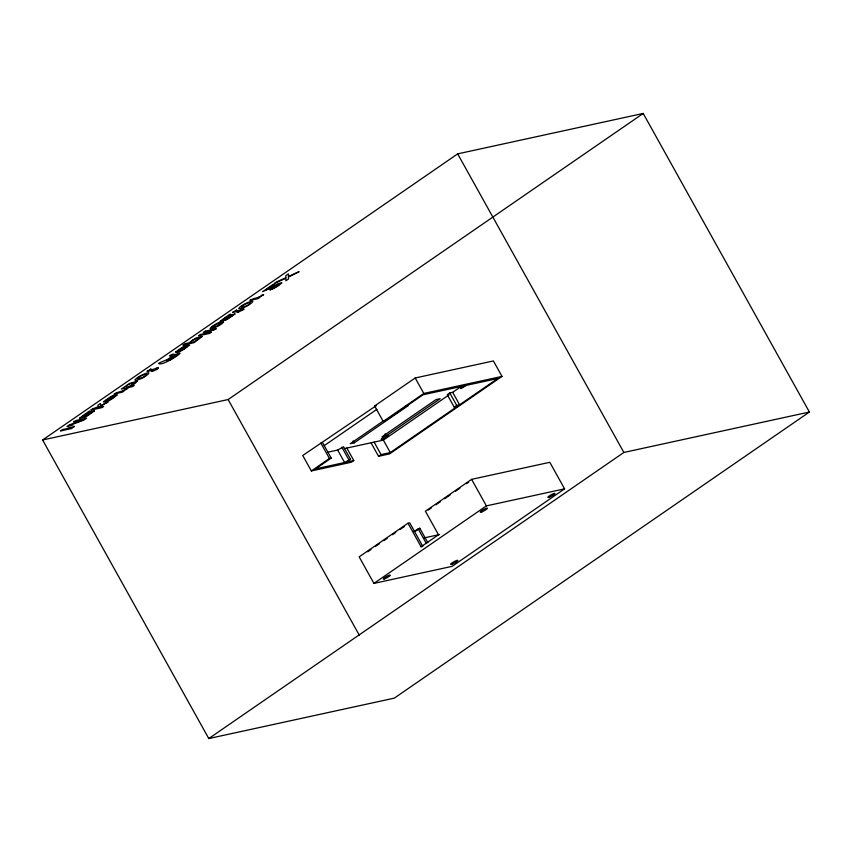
<?xml version="1.0" encoding="UTF-8"?>
<svg xmlns="http://www.w3.org/2000/svg" width="852" height="852" viewBox="0 0 852 852"><rect width="100%" height="100%" fill="white"/><g stroke="black" fill="none" stroke-linecap="round" stroke-linejoin="round"><path stroke-width="1.28" d="M42.6 439.973L457.673 153.871L643.207 113.444L809.4 412.027L394.327 698.129L208.793 738.556L42.6 439.973L228.134 399.545L643.207 113.444M459.558 386.244L460.825 388.512L464.99 385.647L423.039 394.785L384.955 421.037L383.219 421.41L374.614 405.957L376.35 405.573L302.748 455.49L311.353 470.954L351.29 462.253L353.793 460.527L346.849 448.056M374.614 405.957L415.201 377.979L493.393 360.939L501.998 376.403L389.545 453.914L378.565 456.31L371.184 443.061M324.239 445.628L376.935 409.301M327.573 452.252L337.669 450.058L343.569 446.799L350.513 459.271L346.349 462.146L353.793 460.527M383.73 420.664L350.268 443.722L354.187 442.87L408.14 405.68L405.211 406.319M311.353 470.954L329.436 458.482L331.183 458.099L322.578 442.646M383.219 421.41L423.806 393.443L501.998 376.403M331.183 458.099L315.591 468.856L344.602 462.529L350.513 459.271M386.244 435.883L440.207 398.693L435.968 399.609L382.015 436.81L386.244 435.883L385.136 433.892M460.304 387.064L452.668 392.325L449.771 392.953L447.268 394.678L454.212 407.149L457.109 406.521L390.301 452.572L381.068 454.585L378.565 456.31M344.368 448.599L383.357 440.101L449.079 394.806M454.212 407.149L456.715 405.424L459.611 404.796L497.76 378.501L466.736 385.264L460.825 388.512M407.97 523.213L359.161 556.857L373.932 583.396L452.124 566.356L564.588 488.846L549.817 462.306L471.614 479.346L425.393 511.2L438.503 534.758L421.08 546.771L407.97 523.213L409.705 522.84L422.816 546.388L421.08 546.771M367.713 551.787L370.94 549.561M375.253 546.59L379.555 543.619M383.869 540.647L387.096 538.421M392.474 534.715L395.711 532.489M400.014 529.518L404.327 526.547M428.226 510.071L431.506 507.813M435.883 504.799L440.25 501.785M444.627 498.771L450.09 495.001M455.554 491.231L459.931 488.217M466.481 483.702L468.675 482.2M413.71 531.616L419.802 528.24L427.864 542.735M415.51 531.19L419.802 528.24M373.932 583.396L486.385 505.886L564.588 488.846M208.793 738.556L623.866 452.455L809.4 412.027M424.211 537.889L439.6 534.534M457.673 153.871L623.866 452.455M452.668 392.325L459.611 404.796M449.771 392.953L456.715 405.424M415.201 377.979L423.806 393.443M471.614 479.346L486.385 505.886M383.357 440.101L390.301 452.572M374.124 442.113L381.068 454.585M418.055 528.613L426.128 543.118M353.079 440.878L354.187 442.87M341.833 447.183L348.777 459.654M337.669 450.058L344.602 462.529M320.831 443.019L329.436 458.482M228.134 399.545L359.406 635.4M135.095 379.939L136.693 380.248L141.379 378.533A6.592 1.118 -29.1 0 0 145.277 376.382C156.97 367.936 136.458 376.403 135.095 379.939M239.039 308.286L240.647 308.594L245.333 306.88A6.592 1.118 -29.1 0 0 249.221 304.728C260.914 296.283 240.413 304.75 239.039 308.286M137.257 381.174L134.786 383.634L130.175 386.254L134.158 385.381L132.284 386.68L121.272 389.076L129.802 383.411L137.257 381.174M94.338 410.93L86.734 416.308L84.231 417.235L91.973 412.262L82.133 417.704L79.417 418.289L88.927 411.356L89.918 411.143L89.055 411.931L94.338 410.93M234.982 313.983L227.377 319.372L224.864 320.288L232.607 315.325L222.766 320.757L220.061 321.342L229.561 314.409L230.562 314.196L229.699 314.984L234.982 313.983M202.03 336.508L194.054 342.664L182.903 345.092L184.831 343.761L188.92 342.866L196.216 337.935L202.03 336.508M281.735 282.821L278.838 285.526L272.853 288.924L269.828 289.936L276.612 286.453L279.158 284.163L262.554 291.693L273.109 284.419L274.376 284.142L265.984 289.925L278.263 283.599L281.735 282.821M177.525 354.485L170.464 359.736L166.715 360.556L174.458 355.422L177.525 354.485M115.222 396.095L112.144 398.598L107.98 400.429L115.222 396.095M187.365 346.359L184.298 348.862L180.123 350.694L187.365 346.359M103.507 401.697L105.062 402.069L109.695 400.344L117.523 394.849L115.286 394.881L106.851 400.696L105.733 400.557L114.061 395.232L110.749 396.638L103.507 401.697M175.661 351.972L177.205 352.334L181.838 350.619L189.666 345.113L187.44 345.156L179.005 350.96L177.876 350.822L186.215 345.497L182.903 346.902L175.661 351.972M172.349 355.742C168.909 360.034 163.094 360.779 158.632 363.325C161.486 367.617 192.605 346.466 174.309 355.06C175.789 351.908 164.415 357.638 172.349 355.742M81.92 416.766L89.822 412.677L86.361 413.859L81.92 416.766M222.564 319.83L230.455 315.73L227.005 316.912L222.564 319.83M134.818 382.654C124.36 391.526 122.4 384.529 134.818 382.654M137.47 378.544L141.783 377.819A3.653 0.618 -29.1 0 0 144.414 376.424C151.379 371.781 138.844 375.817 137.47 378.544M241.425 306.89L245.727 306.177A3.653 0.618 -29.1 0 0 248.369 304.771C255.334 300.128 242.799 304.164 241.425 306.89M147.204 371.27L153.179 370.332L151.624 371.408L152.721 371.174L156.512 369.608L158.472 368.266L156.235 368.746L158.067 367.489C156.917 368.234 146.043 372.005 151.134 368.991L147.204 371.27M232.798 312.269L238.784 311.331L237.218 312.407L238.326 312.162L244.066 309.255L241.83 309.745L243.672 308.477C242.511 309.233 231.637 312.993 236.728 309.99L232.798 312.269M223.586 321.939C221.03 326.327 200.912 333.675 215.205 324.42A5.474 0.937 -29.1 0 1 218.208 322.94L220.157 322.258L212.798 326.444A3.291 0.564 -29.1 0 0 211.999 327.36L216.834 326.188L222.638 321.715L223.586 321.939M199.666 337.999C187.419 347.392 188.324 339.181 199.666 337.999M126.469 388.672C122.997 391.899 117.842 391.473 114.147 393.986L122.145 392.25L123.987 390.983L122.603 391.281L127.885 388.352L126.469 388.672M262.214 295.09C258.752 298.317 253.587 297.891 249.892 300.415L257.89 298.679L259.732 297.412L258.348 297.71L263.63 294.781L262.214 295.09M62.537 429.568L60.492 430.974L71.472 428.577L74.529 426.469L69.789 425.361L83.56 420.238L86.595 418.151L75.626 420.547L73.591 421.942L82.889 419.898L69.129 425.02L67.02 426.479L71.738 427.587L62.537 429.568M92.666 408.79L90.813 410.078L101.782 407.682L103.646 406.404L97.266 407.788L108.108 401.92L100.706 405.616L100.355 403.497L97.884 405.201L98.331 406.798L92.666 408.79M200.465 334.485L198.537 335.826L209.507 333.43L211.434 332.099L200.465 334.485M205.332 331.13L203.362 332.493L211.328 330.757L213.298 329.404L205.332 331.13M277.124 281.65L274.546 283.428L285.825 278.306L285.878 280.787L288.551 278.945L288.381 277.081L299.127 271.66L288.477 276.474L288.413 273.875L285.75 275.697L286.016 277.645L277.124 281.65M214.779 329.074L212.819 330.427L216.301 328.744L214.779 329.074M384.614 578.859A4.058 0.692 -29.1 0 0 390.291 575.292A4.058 0.692 -29.1 0 0 385.37 577.113A4.058 0.692 -29.1 0 0 384.614 578.859M452.178 564.141A4.132 0.703 -29.1 0 0 457.854 560.509A4.132 0.703 -29.1 0 0 452.71 562.469A4.132 0.703 -29.1 0 0 452.178 564.141M481.849 511.892A4.111 0.703 -29.1 0 0 487.419 508.293A4.111 0.703 -29.1 0 0 482.2 510.327A4.111 0.703 -29.1 0 0 481.849 511.892M549.572 497.067A4.036 0.682 -29.1 0 0 554.961 493.532A4.036 0.682 -29.1 0 0 549.732 495.63A4.036 0.682 -29.1 0 0 549.572 497.067M382.644 439.227A4.132 0.703 -29.1 0 0 388.331 435.596A4.132 0.703 -29.1 0 0 383.176 437.555A4.132 0.703 -29.1 0 0 382.644 439.227"/></g></svg>
